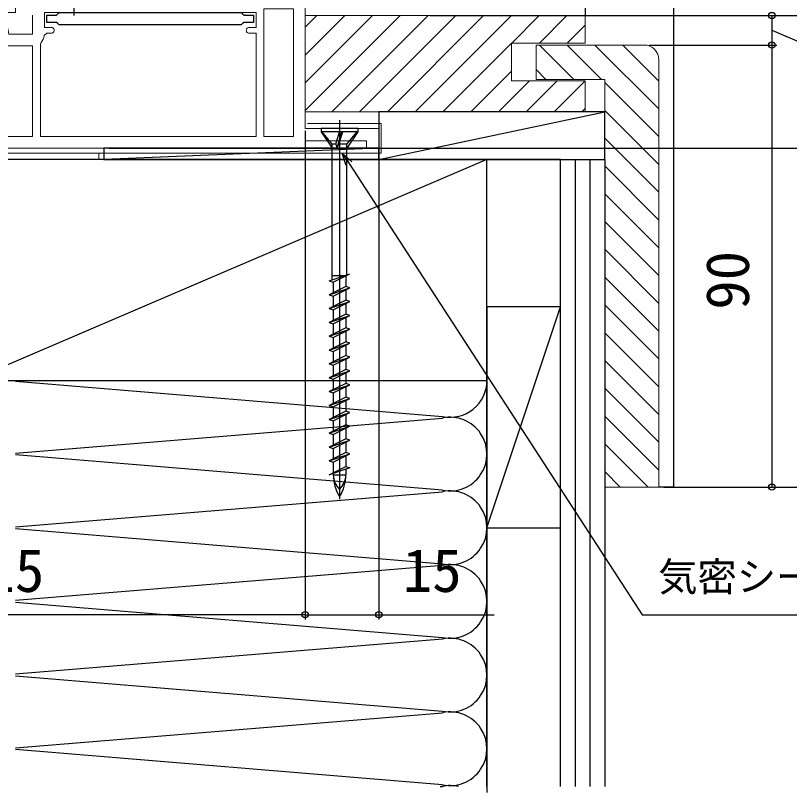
# Model space of a CAD drawing. Units: millimetres, scale not verified. Extents: x -525 to 525, y -783 to 778.
# Drawn here: x -391 to -233.4, y -136 to 22.2 of the extents above; entities that cross this region are included whole.
import ezdxf
from ezdxf.enums import TextEntityAlignment as Align

# ---------------------------------------------------------------- set-up
doc = ezdxf.new("R2010")
doc.units = ezdxf.units.MM
doc.header["$LTSCALE"] = 4
doc.layers.add('0-3_YKK_11', color=7, linetype='Continuous', lineweight=18)
doc.layers.add('0-B_YSS_KE', color=3, linetype='Continuous', lineweight=18)
for name, color, linetype in [('0-5_YKK_12', 2, 'Continuous'), ('0-6_YKK_13', 4, 'Continuous'), ('0-8_YKK_D', 6, 'Continuous'), ('0-A_YSS_K', 3, 'Continuous')]:
    doc.layers.add(name, color=color, linetype=linetype)
doc.styles.add('ＭＳ ゴシック', font='')
doc.styles.get('ＭＳ ゴシック').set_extended_font_data('MS Gothic')

msp = doc.modelspace()

# ---------------------------------------------------------------- linework, layer by layer
at = {"layer": '0-3_YKK_11', "color": 211}
msp.add_line((-446, -4.8), (-385.9, -4.8), dxfattribs=at)
for points in [[(-385.9, -4.8), (-332, -4.8), (-332, -3.3), (-319.5, -3.3), (-319.5, -4.8), (-317, -4.8), (-317, -0.8), (-332, -0.8), (-332, 51.2), (-333.8, 51.2), (-333.8, 49.2), (-342, 49.2), (-342, 45.9)], [(-387.5, 22.3), (-387.5, 18.4), (-392.356, 18.4), (-393.132, 22.8), (-391, 22.8), (-391, 23.7), (-392.5, 25.2), (-394.8, 25.2)], [(-383.7, 19.8), (-385.1, 19.8), (-385.1, 22.8), (-342, 22.8), (-342, 19.8), (-343.4, 19.8)], [(-385.113, 18.152), (-384.616, 18.6), (-383.7, 18.6)], [(-343.4, 18.6), (-342, 18.6), (-342, -2.4)], [(-387.5, -2.4), (-387.5, 16), (-399.6, 16), (-399.6, 10.433)], [(-342, -2.4), (-385.9, -2.4), (-385.9, 16.4), (-385.762, 16.745)], [(-400.282, 8.565), (-400.4, 8.242), (-400.4, -2.4), (-387.5, -2.4)]]:
    msp.add_lwpolyline(points, dxfattribs=at)
msp.add_lwpolyline([(-334.4, -2.4), (-334.4, 23.6), (-340.4, 23.6), (-340.4, -2.4)], close=True, dxfattribs=at)
at = {"layer": '0-3_YKK_11', "color": 4}
msp.add_lwpolyline([(-404.5, -6), (-404.5, -4.8), (-373, -4.8), (-373, -7.1), (-374, -7.1), (-374, -5.8), (-403, -5.8), (-403, -16.8), (-400, -16.8), (-400, -17.8), (-403, -17.8)], dxfattribs=at)
at = {"layer": '0-3_YKK_11', "color": 211}
for centre, radius, start, end in [((-383.7, 19.2), 0.6, 269.99999, 90.00001), ((-343.4, 19.2), 0.6, 89.99999, 270.00001), ((-387.5, 18.4), 2.4, 316.39716, 354.0622)]:
    msp.add_arc(centre, radius, start, end, dxfattribs=at)
at = {"layer": '0-5_YKK_12'}
msp.add_line((-317, 0.2), (-317, -1.3), dxfattribs=at)
at = {"layer": '0-6_YKK_13'}
for p, q in [((-379.1, 30.7), (-379.1, 22.2)), ((-325, 0.868), (-325, -76.272)), ((-321.25, -0.8), (-328.75, -0.8)), ((-328.75, -0.8), (-328.75, -1.5)), ((-321.25, -1.5), (-328.75, -1.5)), ((-328.75, -1.5), (-326.475, -4.8)), ((-326.475, -3.973), (-328.55, -1.5)), ((-325.778, -3.973), (-325, -1.5)), ((-324.629, -1.5), (-325.582, -4.8)), ((-325.128, -3.973), (-324.35, -1.5)), ((-323.525, -3.973), (-321.45, -1.5)), ((-321.25, -1.5), (-323.525, -4.8)), ((-321.25, -0.8), (-321.25, -1.5)), ((-326.475, -31.61), (-326.475, -3.973)), ((-325.778, -3.973), (-326.475, -3.973)), ((-325.778, -3.973), (-325.582, -4.8)), ((-325.128, -3.973), (-325.582, -4.8)), ((-323.525, -3.973), (-325.137, -3.973)), ((-323.525, -30.62), (-323.525, -3.973)), ((-327.1, -31.82), (-322.9, -30.41)), ((-323.525, -30.8), (-326.45, -30.8)), ((-326.275, -32.097), (-322.9, -30.41)), ((-323.725, -30.823), (-323.725, -32.953)), ((-323.525, -30.723), (-323.525, -30.8)), ((-327.1, -31.82), (-326.275, -32.097)), ((-323.725, -32.953), (-327.1, -34.64)), ((-326.275, -32.097), (-326.275, -34.228)), ((-322.9, -33.23), (-323.725, -32.953)), ((-327.1, -34.64), (-322.9, -33.23)), ((-327.1, -34.64), (-326.275, -34.917)), ((-326.275, -34.917), (-322.9, -33.23)), ((-323.725, -33.643), (-323.725, -35.773)), ((-326.275, -34.917), (-326.275, -37.048)), ((-326.275, -37.737), (-322.9, -36.05)), ((-322.9, -36.05), (-323.725, -35.773)), ((-327.1, -37.46), (-326.275, -37.737)), ((-326.275, -37.737), (-326.275, -39.868)), ((-323.725, -36.463), (-323.725, -38.593)), ((-326.275, -40.557), (-322.9, -38.87)), ((-322.9, -38.87), (-323.725, -38.593)), ((-323.725, -39.283), (-323.725, -41.413)), ((-327.1, -40.28), (-326.275, -40.557)), ((-326.275, -40.557), (-326.275, -42.688)), ((-326.275, -43.377), (-322.9, -41.69)), ((-322.9, -41.69), (-323.725, -41.413)), ((-323.725, -42.103), (-323.725, -44.233)), ((-327.1, -43.1), (-326.275, -43.377)), ((-326.275, -43.377), (-326.275, -45.508)), ((-322.9, -44.51), (-323.725, -44.233)), ((-326.275, -46.197), (-322.9, -44.51)), ((-323.725, -44.923), (-323.725, -47.053)), ((-327.1, -45.92), (-326.275, -46.197)), ((-326.275, -46.197), (-326.275, -48.328)), ((-326.275, -49.017), (-322.9, -47.33)), ((-322.9, -47.33), (-323.725, -47.053)), ((-327.1, -48.74), (-326.275, -49.017)), ((-326.275, -49.017), (-326.275, -51.148)), ((-323.725, -47.743), (-323.725, -49.873)), ((-326.275, -51.837), (-322.9, -50.15)), ((-322.9, -50.15), (-323.725, -49.873)), ((-323.725, -50.563), (-323.725, -52.693)), ((-327.1, -51.56), (-326.275, -51.837)), ((-326.275, -51.837), (-326.275, -53.968)), ((-326.275, -54.657), (-322.9, -52.97)), ((-322.9, -52.97), (-323.725, -52.693)), ((-323.725, -53.383), (-323.725, -55.513)), ((-327.1, -54.38), (-326.275, -54.657)), ((-326.275, -54.657), (-326.275, -56.788)), ((-326.275, -57.477), (-322.9, -55.79)), ((-322.9, -55.79), (-323.725, -55.513)), ((-323.725, -56.203), (-323.725, -58.333)), ((-327.1, -57.2), (-326.275, -57.477)), ((-326.275, -57.477), (-326.275, -59.608)), ((-322.9, -58.61), (-323.725, -58.333)), ((-327.1, -60.02), (-326.275, -60.297)), ((-326.275, -60.297), (-322.9, -58.61)), ((-323.725, -59.023), (-323.725, -61.153)), ((-326.275, -60.297), (-326.275, -62.428)), ((-326.275, -63.117), (-322.9, -61.43)), ((-322.9, -61.43), (-323.725, -61.153)), ((-327.1, -62.84), (-326.275, -63.117)), ((-326.275, -63.117), (-326.275, -65.248)), ((-323.725, -61.843), (-323.725, -63.973)), ((-326.275, -65.937), (-322.9, -64.25)), ((-323.725, -64.663), (-323.725, -66.793)), ((-327.1, -65.66), (-326.275, -65.937)), ((-326.275, -65.937), (-326.275, -68.068)), ((-323.725, -66.793), (-327.1, -68.48)), ((-326.275, -68.757), (-322.9, -67.07)), ((-323.725, -67.483), (-323.725, -69.613)), ((-327.1, -68.48), (-326.275, -68.757)), ((-326.275, -68.757), (-326.275, -70.888)), ((-327.1, -71.3), (-323.725, -69.613)), ((-322.9, -69.89), (-327.1, -71.3)), ((-326.275, -71.023), (-326.275, -71.3)), ((-323.725, -69.613), (-322.9, -69.89)), ((-323.725, -70.167), (-323.725, -71.3)), ((-326.275, -71.3), (-323.725, -71.3))]:
    msp.add_line(p, q, dxfattribs=at)
for points in [[(-382.063, 22.8), (-345.046, 22.8), (-344.75, 22.55), (-344.454, 22.3), (-342.504, 22.3), (-342.504, 20.8), (-344.454, 20.8), (-344.75, 20.55), (-345.046, 20.3), (-382.063, 20.3), (-382.358, 20.55), (-382.654, 20.8), (-384.604, 20.8), (-384.604, 22.3), (-382.654, 22.3), (-382.358, 22.55)], [(-323.725, -63.973), (-327.1, -65.66), (-322.9, -64.25)]]:
    msp.add_lwpolyline(points, close=True, dxfattribs=at)
for points in [[(-323.725, -35.773), (-327.1, -37.46), (-322.9, -36.05)], [(-323.725, -38.593), (-327.1, -40.28), (-322.9, -38.87)], [(-323.725, -41.413), (-327.1, -43.1), (-322.9, -41.69)], [(-323.725, -44.233), (-327.1, -45.92), (-322.9, -44.51)], [(-323.725, -47.053), (-327.1, -48.74), (-322.9, -47.33)], [(-323.725, -49.873), (-327.1, -51.56), (-322.9, -50.15)], [(-323.725, -52.693), (-327.1, -54.38), (-322.9, -52.97)], [(-323.725, -55.513), (-327.1, -57.2), (-322.9, -55.79)], [(-323.725, -58.333), (-327.1, -60.02), (-322.9, -58.61)], [(-323.725, -61.153), (-327.1, -62.84), (-322.9, -61.43)], [(-327.1, -68.48), (-322.9, -67.07), (-323.725, -66.793)]]:
    msp.add_lwpolyline(points, dxfattribs=at)
for centre, radius, start, end in [((-317.696, -71.3), 8.579, 180, 211.63839), ((-322.108, -71.3), 4.167, 180, 226.05098), ((-332.304, -71.3), 8.579, 328.36161, 0), ((-327.892, -71.3), 4.167, 313.94902, 0)]:
    msp.add_arc(centre, radius, start, end, dxfattribs=at)
at = {"layer": '0-8_YKK_D'}
for p, q in [((-306.6, 22.2), (-196, 22.2)), ((-306.6, 22.2), (-196, 22.2)), ((-274, 22.2), (-236, 22.2)), ((-237, 22.2), (-237, 16.2)), ((-262, 16.2), (-236, 16.2)), ((-262, 16.2), (-236, 16.2)), ((-237, 16.2), (-237, -73.8)), ((-332, -1.3), (-332, -100.804)), ((-332, -1.3), (-332, -100.804)), ((-372, -4.8), (-76, -4.8)), ((-317, -5.3), (-317, -100.804)), ((-316.5, -4.796), (-196, -4.796)), ((-316.5, -4.8), (-116, -4.8)), ((-316, -4.8), (-116, -4.8)), ((-316, -4.8), (-96, -4.8)), ((-314, -4.8), (-136, -4.8)), ((-259, -73.8), (-236, -73.8)), ((-259, -73.8), (-116, -73.8)), ((-332, -99.804), (-447, -99.804))]:
    msp.add_line(p, q, dxfattribs=at)
for points in [[(-237, 19.2), (-217, 10.7), (-217, -0.118)], [(-323.647, -8.311), (-324.463, -5.8), (-322.501, -7.567)], [(-324.463, -5.8), (-323.074, -7.939), (-263.416, -99.804), (-208.23, -99.804)], [(-332, -99.804), (-317, -99.804), (-293.552, -99.804)]]:
    msp.add_lwpolyline(points, dxfattribs=at)
for centre in [(-237, 22.204), (-237, 22.2), (-237, 16.2), (-237, 16.2), (-237, -73.8), (-332, -99.804), (-332, -99.804), (-317, -99.804)]:
    msp.add_circle(centre, 0.637, dxfattribs=at)
at = {"layer": '0-A_YSS_K'}
for p, q in [((-275, 168.7), (-275, 22.2)), ((-332, 19.811), (-329.611, 22.2)), ((-332, 14.154), (-323.954, 22.2)), ((-332, 8.497), (-318.297, 22.2)), ((-332, 2.84), (-312.641, 22.2)), ((-326.584, 2.6), (-306.984, 22.2)), ((-320.927, 2.6), (-301.327, 22.2)), ((-315.27, 2.6), (-295.67, 22.2)), ((-309.613, 2.6), (-290.013, 22.2)), ((-289.956, 16.6), (-284.356, 22.2)), ((-284.299, 16.6), (-278.699, 22.2)), ((-278.643, 16.6), (-275, 20.242)), ((-303.956, 2.6), (-290, 16.556)), ((-277.318, 9.2), (-284.318, 16.2)), ((-271.661, 9.2), (-278.661, 16.2)), ((-260, 3.196), (-273.004, 16.2)), ((-260, 8.853), (-267.347, 16.2)), ((-282.975, 9.2), (-285, 11.225)), ((-298.299, 2.6), (-290, 10.899)), ((-292.643, 2.6), (-286.343, 8.9)), ((-286.986, 2.6), (-280.686, 8.9)), ((-281.329, 2.6), (-275.029, 8.9)), ((-260, -2.461), (-271, 8.539)), ((-275.672, 2.6), (-275, 3.272)), ((-317, -7.1), (-271, 2.6)), ((-260, -8.118), (-271, 2.882)), ((-260, -13.775), (-271, -2.775)), ((-317, -4.8), (-373, -7.1)), ((-295, -7.1), (-400, -52.1)), ((-280, -7.1), (-271, -7.1)), ((-277, -134.8), (-277, -7.1)), ((-274, -134.8), (-274, -7.1)), ((-271, -7.1), (-271, -134.8)), ((-260, -19.432), (-271, -8.432)), ((-260, -25.089), (-271, -14.089)), ((-260, -30.745), (-271, -19.745)), ((-260, -36.402), (-271, -25.402)), ((-260, -42.059), (-271, -31.059)), ((-295, -82.1), (-280, -37.1)), ((-260, -47.716), (-271, -36.716)), ((-260, -53.373), (-271, -42.373)), ((-260, -59.03), (-271, -48.03)), ((-295, -134.8), (-295, -52.1)), ((-390.968, -52.258), (-304.032, -59.442)), ((-295, -53.297), (-295, -135.997)), ((-260, -64.687), (-271, -53.687)), ((-390.968, -66.942), (-304.032, -59.758)), ((-260, -70.343), (-271, -59.343)), ((-262.2, -73.8), (-271, -65)), ((-304.032, -74.442), (-390.968, -67.258)), ((-267.857, -73.8), (-271, -70.657)), ((-390.968, -81.942), (-304.032, -74.758)), ((-390.968, -82.258), (-304.032, -89.442)), ((-304.032, -89.758), (-390.968, -96.942)), ((-390.968, -97.258), (-304.032, -104.442)), ((-304.032, -104.758), (-390.968, -111.942)), ((-390.968, -112.258), (-304.032, -119.442)), ((-390.968, -126.942), (-304.032, -119.758)), ((-304.032, -134.442), (-390.968, -127.258)), ((-304.539, -134.8), (-304.032, -134.758))]:
    msp.add_line(p, q, dxfattribs=at)
for points in [[(-257, 168.7), (-257, -73.8), (-260, -73.8)], [(-280, -134.8), (-280, -7.1), (-295, -7.1)]]:
    msp.add_lwpolyline(points, dxfattribs=at)
for points in [[(-271, 2.6), (-317, 2.6), (-317, -7.1), (-271, -7.1)], [(-317, -4.8), (-373, -4.8), (-373, -7.1), (-317, -7.1)], [(-400, -52.1), (-295, -52.1), (-295, -7.1), (-400, -7.1)], [(-280, -37.1), (-295, -37.1), (-295, -82.1), (-280, -82.1)]]:
    msp.add_lwpolyline(points, close=True, dxfattribs=at)
for centre, start, end in [((-302.5, -52.1), 258.21646, 0), ((-302.5, -67.1), 258.21646, 101.78354), ((-302.5, -82.1), 258.21646, 101.78354), ((-302.5, -97.1), 258.21646, 101.78354), ((-302.5, -112.1), 258.21646, 101.78354), ((-302.5, -127.1), 258.21646, 101.78354), ((-302.5, -142.1), 76.73859, 101.78354)]:
    msp.add_arc(centre, 7.5, start, end, dxfattribs=at)
at = {"layer": '0-B_YSS_KE'}
msp.add_line((-316.5, -5.8), (-405.5, -5.8), dxfattribs=at)
msp.add_lwpolyline([(-275, 22.2), (-332, 22.2), (-332, 2.6), (-275, 2.6), (-275, 8.9), (-290, 8.9), (-290, 16.6), (-275, 16.6)], close=True, dxfattribs=at)
for points in [[(-260, 13.2), (-260, -73.8), (-271, -73.8), (-271, 9.2), (-285, 9.2), (-285, 16.2), (-263, 16.2)], [(-316.5, -5.8), (-316.5, 0.2), (-331.5, 0.2)]]:
    msp.add_lwpolyline(points, dxfattribs=at)
msp.add_arc((-263, 13.2), 3, 0.00001, 89.99999, dxfattribs=at)

# ---------------------------------------------------------------- texts
at = {"layer": '0-8_YKK_D', "style": 'ＭＳ ゴシック'}
msp.add_text('90', height=8.798, rotation=90, dxfattribs=at).set_placement((-239, -37.698), align=Align.BOTTOM_LEFT)
for s, height, p in [('115', 8.798, (-403.068, -97.804)), ('15', 8.798, (-312.12, -97.804)), ('気密シート', 5.865, (-260.139, -96.759))]:
    msp.add_text(s, height=height, dxfattribs=at).set_placement(p, align=Align.BOTTOM_LEFT)

doc.saveas('drawing.dxf')
